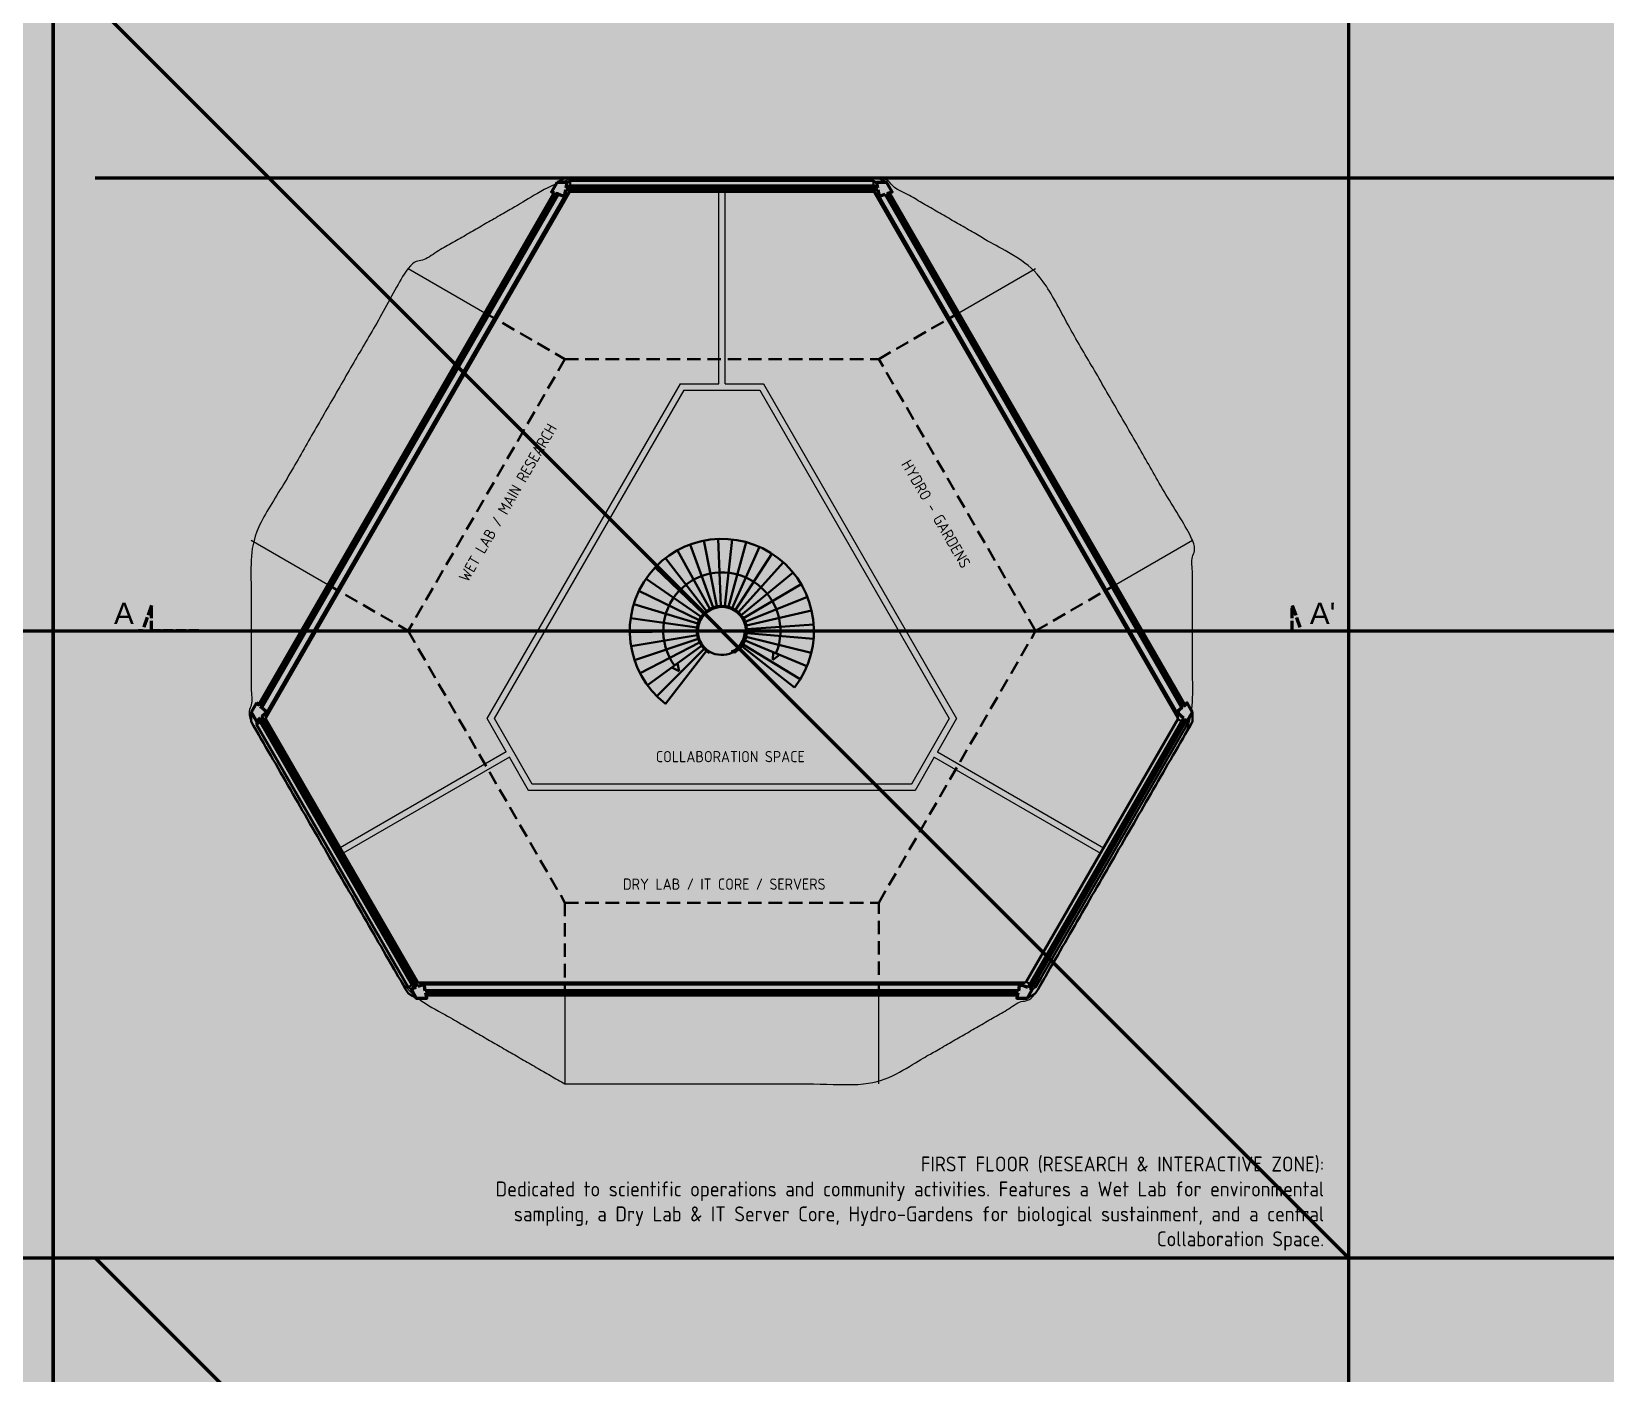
# Model space of a CAD drawing. Header units: millimetres. Extents: x 401 to 30661, y 2016 to 22119.
# Drawn here: x 18500 to 22184, y 8877 to 12017 of the extents above; entities that cross this region are included whole.
import ezdxf

# ---------------------------------------------------------------- set-up
doc = ezdxf.new("R2010")
doc.units = ezdxf.units.MM
doc.linetypes.add('ACAD_ISO04W100', pattern=[30, 24, -3, 0, -3])
doc.linetypes.add('HIDDEN2', pattern=[4.7625, 3.175, -1.5875])
for name, color, linetype, lineweight, true_color in [('1ST', 51, 'Continuous', 50, 0x7debff), ('3RD', 140, 'Continuous', 25, 0x7debff), ('4TH DETAILS', 125, 'Continuous', 15, 0x39ffb0), ('TEXTS', 210, 'Continuous', 25, 0xe0f9ff)]:
    doc.layers.add(name, color=color, linetype=linetype, lineweight=lineweight, true_color=true_color)
doc.layers.add('BACKGROUND', color=7, linetype='Continuous', true_color=0x000000)
for name, color, linetype, lineweight, true_color, transparency in [('GLOW-CYAN', 7, 'Continuous', 100, 0x7debff, 0.8), ('GLOW-CYAN-2', 7, 'Continuous', 50, 0x7debff, 0.8), ('GLOW-EMERALD-2', 7, 'Continuous', 30, 0x39ffb0, 0.8), ('hatch', 253, 'Continuous', 9, 0x7debff, 0.55)]:
    doc.layers.add(name, color=color, linetype=linetype, lineweight=lineweight, true_color=true_color, transparency=transparency)
doc.layers.add('LAYOUT', color=83, linetype='Continuous', lineweight=50, true_color=0x7debff, plot=False)
doc.styles.get("Standard").update_dxf_attribs({"font": 'arial.ttf'})

msp = doc.modelspace()

# ---------------------------------------------------------------- hatches: boundary and pattern name
at = {"layer": 'BACKGROUND'}
h = msp.add_hatch(color=256, dxfattribs=at)
h.dxf.hatch_style = 1
h.paths.add_polyline_path([(400.723, 2015.745), (30660.634, 2015.745), (30660.634, 22119.328), (400.723, 22119.328)])
at = {"layer": 'hatch'}
h = msp.add_hatch(color=256, dxfattribs=at)
h.dxf.hatch_style = 1
h.paths.add_polyline_path([(21205.159, 10446.045), (21195.978, 10438.095), (20502.912, 11638.521), (20514.387, 11642.496), (20502.176, 11663.647), (20477.753, 11663.647), (20480.048, 11651.721), (19751.417, 11651.721), (19753.712, 11663.647), (19729.289, 11663.647), (19717.078, 11642.496), (19723.239, 11640.362), (19031.235, 10441.776), (19026.306, 10446.045), (19014.095, 10424.894), (19026.306, 10403.743), (19035.487, 10411.694), (19399.802, 9780.681), (19388.327, 9776.705), (19390.923, 9772.209), (19400.538, 9755.555), (19424.961, 9755.555), (19422.666, 9767.48), (20808.799, 9767.48), (20806.504, 9755.555), (20830.927, 9755.555), (20843.138, 9776.705), (20836.253, 9779.091), (21199.65, 10408.514), (21205.159, 10403.743), (21217.37, 10424.894)])
h.paths.add_polyline_path([(21192.306, 10434.914), (21183.126, 10426.964), (21184.321, 10424.894), (21183.126, 10422.824), (21195.978, 10411.694), (20831.663, 9780.681), (20815.597, 9786.246), (20814.402, 9784.176), (20812.012, 9784.176), (20809.717, 9772.251), (19421.748, 9772.251), (19419.453, 9784.176), (19417.063, 9784.176), (19415.868, 9786.246), (19404.393, 9782.271), (19039.159, 10414.874), (19048.339, 10422.824), (19047.144, 10424.894), (19048.339, 10426.964), (19035.487, 10438.095), (19728.553, 11638.521), (19744.619, 11632.956), (19745.814, 11635.025), (19748.204, 11635.025), (19750.499, 11646.951), (20480.966, 11646.951), (20483.261, 11635.025), (20485.651, 11635.025), (20486.846, 11632.956), (20498.322, 11636.931)], flags=16)
h = msp.add_hatch(color=256, dxfattribs=at)
h.dxf.hatch_style = 1
h.paths.add_polyline_path([(20016.069, 10520.453), (20011.63, 10538.549), (19998.349, 10528.855)])
h.paths.add_polyline_path([(20250.332, 10558.7), (20235.607, 10564.815), (20235.112, 10546.996)])

# ---------------------------------------------------------------- linework, layer by layer
at = {"layer": '1ST', "lineweight": -2}
for p, q in [((19753.712, 11663.647), (19729.289, 11663.647)), ((19748.204, 11635.025), (19750.499, 11646.951)), ((19750.499, 11646.951), (20480.966, 11646.951)), ((19751.417, 11651.721), (19753.712, 11663.647)), ((20480.048, 11651.721), (19751.417, 11651.721)), ((20477.753, 11663.647), (20480.048, 11651.721)), ((20480.966, 11646.951), (20483.261, 11635.025)), ((19745.814, 11635.025), (19748.204, 11635.025)), ((20483.261, 11635.025), (20485.651, 11635.025)), ((21195.978, 10438.095), (20502.912, 11638.521)), ((19026.306, 10446.045), (19014.095, 10424.894)), ((19014.095, 10424.894), (19026.306, 10403.743)), ((19026.306, 10403.743), (19035.487, 10411.694)), ((19035.487, 10411.694), (19399.802, 9780.681)), ((19404.393, 9782.271), (19039.159, 10414.874)), ((21195.978, 10411.694), (20831.663, 9780.681)), ((20836.253, 9779.091), (21199.65, 10408.514)), ((21183.126, 10422.824), (21195.978, 10411.694)), ((21199.65, 10408.514), (21205.159, 10403.743)), ((21205.159, 10403.743), (21217.37, 10424.894)), ((19415.868, 9786.246), (19404.393, 9782.271)), ((19417.063, 9784.176), (19415.868, 9786.246)), ((19419.453, 9784.176), (19417.063, 9784.176)), ((19421.748, 9772.251), (19419.453, 9784.176)), ((20809.717, 9772.251), (19421.748, 9772.251)), ((19422.666, 9767.48), (20808.799, 9767.48)), ((20831.663, 9780.681), (20815.597, 9786.246))]:
    msp.add_line(p, q, dxfattribs=at)
at = {"layer": '1ST', "linetype": 'ACAD_ISO04W100'}
for p, q in [((18891.93, 10614.575), (18780.574, 10614.575)), ((21339.656, 10614.575), (21451.012, 10614.575))]:
    msp.add_line(p, q, dxfattribs=at)
at = {"layer": '1ST', "lineweight": -2}
for points in [[(19729.289, 11663.647), (19717.078, 11642.496), (19723.239, 11640.362)], [(20502.912, 11638.521), (20514.387, 11642.496), (20502.176, 11663.647), (20477.753, 11663.647)], [(19723.239, 11640.362), (19031.235, 10441.776), (19026.306, 10446.045)], [(19733.143, 11636.931), (19728.553, 11638.521), (19035.487, 10438.095)], [(19728.553, 11638.521), (19744.619, 11632.956), (19745.814, 11635.025)], [(20485.651, 11635.025), (20486.846, 11632.956), (20498.322, 11636.931)], [(20498.322, 11636.931), (21192.306, 10434.914), (21183.126, 10426.964), (21184.321, 10424.894), (21183.126, 10422.824)], [(19047.144, 10424.894), (19048.339, 10426.964), (19035.487, 10438.095)], [(21217.37, 10424.894), (21205.159, 10446.045), (21195.978, 10438.095)], [(19039.159, 10414.874), (19048.339, 10422.824), (19047.144, 10424.894)], [(19399.802, 9780.681), (19388.327, 9776.705), (19390.923, 9772.209)], [(19390.923, 9772.209), (19400.538, 9755.555), (19424.961, 9755.555), (19422.666, 9767.48)], [(20808.799, 9767.48), (20806.504, 9755.555), (20830.927, 9755.555)], [(20815.597, 9786.246), (20814.402, 9784.176), (20812.012, 9784.176), (20809.717, 9772.251)], [(20830.927, 9755.555), (20843.138, 9776.705), (20836.253, 9779.091)]]:
    msp.add_lwpolyline(points, dxfattribs=at)
at = {"layer": '1ST', "linetype": 'ACAD_ISO04W100'}
for points in [[(18780.574, 10614.575), (18780.574, 10674.251), (18759.891, 10614.575), (18749.989, 10614.575)], [(21451.012, 10614.575), (21451.012, 10674.251), (21471.695, 10614.575), (21481.597, 10614.575)]]:
    msp.add_lwpolyline(points, dxfattribs=at)
at = {"layer": '3RD', "lineweight": -2}
for p, q in [((19760.731, 11642.258), (19748.204, 11635.025)), ((19760.731, 11657.099), (19751.417, 11651.721)), ((19753.712, 11663.647), (19760.731, 11667.699)), ((19760.731, 11657.099), (19760.731, 11667.699)), ((19760.731, 11667.699), (20470.734, 11667.699)), ((20470.734, 11657.099), (19760.731, 11657.099)), ((19760.731, 11642.258), (19760.731, 11646.951)), ((20470.734, 11642.258), (19760.731, 11642.258)), ((20470.734, 11667.699), (20477.753, 11663.647)), ((20470.734, 11657.099), (20470.734, 11667.699)), ((20480.048, 11651.721), (20470.734, 11657.099)), ((20470.734, 11642.258), (20470.734, 11646.951)), ((20483.261, 11635.025), (20470.734, 11642.258)), ((19039.159, 10434.914), (19733.143, 11636.931)), ((19759.535, 11641.568), (19048.339, 10411.116)), ((19048.339, 10420.519), (19750.2, 11636.178)), ((19744.619, 11632.956), (19748.204, 11635.025)), ((21183.126, 10411.118), (20473.124, 11640.878)), ((20481.265, 11636.178), (21183.126, 10420.519)), ((20483.261, 11635.025), (20486.846, 11632.956)), ((21200.23, 10441.776), (20508.226, 11640.362)), ((19048.339, 10426.964), (19048.339, 10408.359)), ((21183.126, 10408.359), (21183.126, 10426.964)), ((19026.306, 10395.638), (19026.306, 10403.743)), ((19035.487, 10400.938), (19026.306, 10395.638)), ((19381.308, 9780.758), (19026.306, 10395.638)), ((19035.487, 10400.938), (19035.487, 10411.694)), ((19390.488, 9786.058), (19035.487, 10400.938)), ((19048.339, 10408.359), (19044.275, 10406.012)), ((19048.339, 10408.359), (19403.34, 9793.479)), ((20828.125, 9793.479), (21183.126, 10408.359)), ((20844.649, 9783.938), (21199.65, 10398.818)), ((21205.159, 10395.638), (20862.369, 9801.909)), ((21183.126, 10408.359), (21191.321, 10403.627)), ((21199.65, 10398.818), (21199.65, 10408.514)), ((21199.65, 10398.818), (21205.159, 10395.638)), ((21205.159, 10403.743), (21205.159, 10395.638)), ((20862.369, 9801.909), (20850.157, 9780.758)), ((19390.488, 9786.058), (19381.308, 9780.758)), ((19388.327, 9776.705), (19381.308, 9780.758)), ((19399.802, 9780.681), (19390.488, 9786.058)), ((19403.34, 9793.479), (19399.276, 9791.132)), ((19403.34, 9793.479), (19404.535, 9792.789)), ((19404.535, 9792.789), (19415.868, 9786.246)), ((19405.73, 9792.099), (20825.735, 9792.099)), ((20817.594, 9787.399), (19413.871, 9787.399)), ((19419.453, 9784.176), (19415.868, 9786.246)), ((20815.597, 9786.246), (20812.012, 9784.176)), ((20815.597, 9786.246), (20828.125, 9793.479)), ((20828.125, 9793.479), (20836.32, 9788.747)), ((20836.253, 9779.091), (20844.649, 9783.938)), ((20850.157, 9780.758), (20843.138, 9776.705)), ((20844.649, 9783.938), (20850.157, 9780.758)), ((19423.729, 9761.957), (20807.736, 9761.957))]:
    msp.add_line(p, q, dxfattribs=at)
at = {"layer": '3RD', "linetype": 'Continuous'}
for p, q in [((20011.701, 10803.251), (20087.404, 10666.032)), ((20095.649, 10669.783), (20041.932, 10817.006)), ((20104.373, 10672.223), (20073.918, 10825.952)), ((20106.899, 10829.877), (20113.367, 10673.293)), ((20140.091, 10828.686), (20122.42, 10672.969)), ((20131.315, 10671.257), (20172.705, 10822.409)), ((20139.841, 10668.198), (20203.968, 10811.194)), ((20147.796, 10663.866), (20233.136, 10795.308)), ((19959.316, 10762.727), (20073.118, 10654.98)), ((19983.942, 10785.014), (20079.834, 10661.058)), ((20154.99, 10658.362), (20259.517, 10775.129)), ((20067.415, 10647.942), (19938.408, 10736.921)), ((20161.254, 10651.818), (20282.483, 10751.135)), ((20301.488, 10723.897), (20166.437, 10644.39)), ((20062.862, 10640.111), (19921.713, 10708.208)), ((20170.418, 10636.253), (20316.083, 10694.062)), ((20059.567, 10631.673), (19909.63, 10677.271)), ((20173.1, 10627.601), (20325.919, 10662.339)), ((19900.326, 10611.698), (20057.029, 10613.79)), ((20057.607, 10622.83), (19902.444, 10644.844)), ((20174.421, 10618.64), (20330.763, 10629.48)), ((20057.848, 10604.769), (19903.328, 10578.62)), ((19911.377, 10546.397), (20060.043, 10595.981)), ((20063.563, 10587.634), (19924.282, 10515.793)), ((20068.323, 10579.928), (19941.737, 10487.536)), ((20165.546, 10583.295), (20163.349, 10580.046)), ((20299.325, 10501.658), (20165.546, 10583.295)), ((20299.325, 10501.658), (20165.546, 10583.295)), ((20170.068, 10592.034), (20314.799, 10531.926)), ((20172.887, 10600.642), (20325.136, 10563.49)), ((20330.5, 10596.268), (20174.35, 10609.582)), ((19963.327, 10462.298), (20074.211, 10573.044))]:
    msp.add_line(p, q, dxfattribs=at)
at = {"layer": '3RD', "linetype": 'HIDDEN2', "lineweight": -2, "ltscale": 10}
for p, q in [((19193.638, 10723.066), (19381.347, 10614.708)), ((19381.347, 10614.708), (19748.565, 9978.668)), ((19748.565, 9978.668), (19748.565, 9761.957))]:
    msp.add_line(p, q, dxfattribs=at)
at = {"layer": '3RD'}
for p, q in [((20169.427, 10614.392), (20171.95, 10614.377)), ((20087.926, 10565.82), (20086.619, 10563.558)), ((20138.721, 10566.187), (20139.838, 10563.826)), ((20145.195, 10563.689), (20143.889, 10565.951))]:
    msp.add_line(p, q, dxfattribs=at)
at = {"layer": '3RD', "linetype": 'HIDDEN2', "lineweight": -2, "ltscale": 10}
for points in [[(19560.843, 11359.084), (19748.545, 11250.715), (20483.001, 11250.749), (20670.627, 11359.075)], [(19748.545, 11250.715), (19381.389, 10614.684)], [(20850.219, 10614.708), (20483.001, 11250.749)], [(20483.001, 9761.957), (20483.001, 9978.668), (20850.219, 10614.708), (21037.845, 10723.034)], [(19748.565, 9978.668), (20483.001, 9978.668)]]:
    msp.add_lwpolyline(points, dxfattribs=at)
at = {"layer": '3RD'}
for points in [[(20286.156, 10482.625), (20162.331, 10578.686)], [(20079.666, 10568.221), (19983.579, 10444.362)], [(20016.069, 10520.453), (20011.63, 10538.549)], [(20235.112, 10546.996), (20235.607, 10564.815)], [(20235.112, 10546.996), (20250.332, 10558.7)], [(20016.069, 10520.453), (19998.349, 10528.855)]]:
    msp.add_lwpolyline(points, dxfattribs=at)
for centre, radius, start, end in [((20115.793, 10614.575), 215.486, 322.241611, 232.16137), ((20115.793, 10614.575), 137.127, 337.446698, 216.124545), ((20115.793, 10614.575), 58.769, 300.019763, 240.23704), ((20115.793, 10614.575), 56.157, 295.351264, 240.24848), ((20115.723, 10614.719), 53.705, 295.355045, 359.651323), ((20115.793, 10614.79), 56.344, 240.35702, 295.257619)]:
    msp.add_arc(centre, radius, start, end, dxfattribs=at)
at = {"layer": '3RD', "lineweight": -2}
for points in [[(19729.289, 11663.647), (19748.52, 11674.75)], [(20482.945, 11674.75), (19748.52, 11674.75)], [(20482.945, 11674.75), (20502.176, 11663.647)], [(19014.095, 10402.688), (19014.095, 10424.894)], [(19014.095, 10402.688), (19381.308, 9766.658)], [(21217.37, 10402.688), (20850.157, 9766.658)], [(21217.37, 10402.688), (21217.37, 10424.894)], [(19381.308, 9766.658), (19400.538, 9755.555)], [(20830.927, 9755.555), (20850.157, 9766.658)]]:
    msp.add_open_spline(points, degree=1, dxfattribs=at)
at = {"layer": '4TH DETAILS'}
for p, q in [((20108.561, 11193.002), (20108.561, 11642.258)), ((20123.553, 11193.002), (20123.553, 11642.258)), ((19611.195, 10331.976), (19222.093, 10107.411)), ((19618.691, 10318.993), (19229.587, 10094.427)), ((20612.812, 10319.059), (21001.877, 10094.427)), ((20620.308, 10332.041), (21009.373, 10107.41))]:
    msp.add_line(p, q, dxfattribs=at)
at = {"layer": '4TH DETAILS', "lineweight": -2, "ltscale": 10}
for p, q in [((19014.129, 10826.689), (19193.638, 10723.066)), ((19748.565, 9761.957), (19748.565, 9554.641))]:
    msp.add_line(p, q, dxfattribs=at)
for points in [[(19381.308, 11462.739), (19560.843, 11359.084)], [(20670.627, 11359.075), (20850.219, 11462.762)], [(21037.845, 10723.034), (21217.437, 10826.722)], [(20483.001, 9554.68), (20483.001, 9761.957)]]:
    msp.add_lwpolyline(points, dxfattribs=at)
at = {"layer": '4TH DETAILS'}
for points in [[(19611.195, 10331.976), (19566.372, 10409.612), (20019.168, 11193.002), (20108.561, 11193.002)], [(20123.553, 11193.002), (20212.949, 11193.002), (20665.166, 10409.739), (20620.308, 10332.041)], [(20612.812, 10319.059), (20567.954, 10241.361), (19663.514, 10241.357), (19618.691, 10318.993)]]:
    msp.add_lwpolyline(points, dxfattribs=at)
msp.add_lwpolyline([(20559.298, 10256.353), (19672.17, 10256.348), (19583.685, 10409.608), (20027.818, 11178.011), (20204.293, 11178.011), (20647.856, 10409.739)], close=True, dxfattribs=at)
at = {"layer": '4TH DETAILS', "lineweight": -2, "ltscale": 10}
msp.add_open_spline([(19748.52, 9554.647), (19381.308, 9766.658), (19014.095, 10402.688), (19014.095, 10826.709), (19381.308, 11462.739), (19748.52, 11674.75), (20482.945, 11674.75), (20850.157, 11462.739), (21217.37, 10826.709), (21217.37, 10402.688), (20850.157, 9766.658), (20482.945, 9554.647), (19748.52, 9554.647)], degree=1, dxfattribs=at)
at = {"layer": 'GLOW-CYAN'}
for p, q in [((21582.46, 15014.575), (21582.46, 6214.575)), ((18649.126, 12081.241), (21582.46, 9147.908)), ((18649.126, 11674.75), (27449.126, 11674.75)), ((19753.712, 11663.647), (19729.289, 11663.647)), ((19748.204, 11635.025), (19750.499, 11646.951)), ((19750.499, 11646.951), (20480.966, 11646.951)), ((19751.417, 11651.721), (19753.712, 11663.647)), ((20480.048, 11651.721), (19751.417, 11651.721)), ((20477.753, 11663.647), (20480.048, 11651.721)), ((20480.966, 11646.951), (20483.261, 11635.025)), ((19745.814, 11635.025), (19748.204, 11635.025)), ((20483.261, 11635.025), (20485.651, 11635.025)), ((21195.978, 10438.095), (20502.912, 11638.521)), ((9550.723, 10614.575), (27449.126, 10614.575)), ((19026.306, 10446.045), (19014.095, 10424.894)), ((19014.095, 10424.894), (19026.306, 10403.743)), ((19026.306, 10403.743), (19035.487, 10411.694)), ((19035.487, 10411.694), (19399.802, 9780.681)), ((19404.393, 9782.271), (19039.159, 10414.874)), ((21195.978, 10411.694), (20831.663, 9780.681)), ((20836.253, 9779.091), (21199.65, 10408.514)), ((21183.126, 10422.824), (21195.978, 10411.694)), ((21199.65, 10408.514), (21205.159, 10403.743)), ((21205.159, 10403.743), (21217.37, 10424.894)), ((19415.868, 9786.246), (19404.393, 9782.271)), ((19417.063, 9784.176), (19415.868, 9786.246)), ((19419.453, 9784.176), (19417.063, 9784.176)), ((19421.748, 9772.251), (19419.453, 9784.176)), ((20809.717, 9772.251), (19421.748, 9772.251)), ((19422.666, 9767.48), (20808.799, 9767.48)), ((20831.663, 9780.681), (20815.597, 9786.246)), ((18449.126, 9147.908), (27449.126, 9147.908)), ((18649.126, 9147.908), (21582.46, 6214.575))]:
    msp.add_line(p, q, dxfattribs=at)
at = {"layer": 'GLOW-CYAN', "linetype": 'ACAD_ISO04W100'}
for p, q in [((18891.93, 10614.575), (18780.574, 10614.575)), ((21339.656, 10614.575), (21451.012, 10614.575))]:
    msp.add_line(p, q, dxfattribs=at)
at = {"layer": 'GLOW-CYAN'}
for points in [[(18550.723, 15115.853), (9550.723, 15115.853), (9550.723, 6115.853), (18550.723, 6115.853)], [(27550.723, 15115.853), (18550.723, 15115.853), (18550.723, 6115.853), (27550.723, 6115.853)]]:
    msp.add_lwpolyline(points, close=True, dxfattribs=at)
for points in [[(19729.289, 11663.647), (19717.078, 11642.496), (19723.239, 11640.362)], [(20502.912, 11638.521), (20514.387, 11642.496), (20502.176, 11663.647), (20477.753, 11663.647)], [(19723.239, 11640.362), (19031.235, 10441.776), (19026.306, 10446.045)], [(19733.143, 11636.931), (19728.553, 11638.521), (19035.487, 10438.095)], [(19728.553, 11638.521), (19744.619, 11632.956), (19745.814, 11635.025)], [(20485.651, 11635.025), (20486.846, 11632.956), (20498.322, 11636.931)], [(20498.322, 11636.931), (21192.306, 10434.914), (21183.126, 10426.964), (21184.321, 10424.894), (21183.126, 10422.824)], [(19047.144, 10424.894), (19048.339, 10426.964), (19035.487, 10438.095)], [(21217.37, 10424.894), (21205.159, 10446.045), (21195.978, 10438.095)], [(19039.159, 10414.874), (19048.339, 10422.824), (19047.144, 10424.894)], [(19399.802, 9780.681), (19388.327, 9776.705), (19390.923, 9772.209)], [(19390.923, 9772.209), (19400.538, 9755.555), (19424.961, 9755.555), (19422.666, 9767.48)], [(20808.799, 9767.48), (20806.504, 9755.555), (20830.927, 9755.555)], [(20815.597, 9786.246), (20814.402, 9784.176), (20812.012, 9784.176), (20809.717, 9772.251)], [(20830.927, 9755.555), (20843.138, 9776.705), (20836.253, 9779.091)]]:
    msp.add_lwpolyline(points, dxfattribs=at)
at = {"layer": 'GLOW-CYAN', "linetype": 'ACAD_ISO04W100'}
for points in [[(18780.574, 10614.575), (18780.574, 10674.251), (18759.891, 10614.575), (18749.989, 10614.575)], [(21451.012, 10614.575), (21451.012, 10674.251), (21471.695, 10614.575), (21481.597, 10614.575)]]:
    msp.add_lwpolyline(points, dxfattribs=at)
at = {"layer": 'GLOW-CYAN-2'}
for p, q in [((19760.731, 11642.258), (19748.204, 11635.025)), ((19760.731, 11657.099), (19751.417, 11651.721)), ((19753.712, 11663.647), (19760.731, 11667.699)), ((19760.731, 11657.099), (19760.731, 11667.699)), ((19760.731, 11667.699), (20470.734, 11667.699)), ((20470.734, 11657.099), (19760.731, 11657.099)), ((19760.731, 11642.258), (19760.731, 11646.951)), ((20470.734, 11642.258), (19760.731, 11642.258)), ((20470.734, 11667.699), (20477.753, 11663.647)), ((20470.734, 11657.099), (20470.734, 11667.699)), ((20480.048, 11651.721), (20470.734, 11657.099)), ((20470.734, 11642.258), (20470.734, 11646.951)), ((20483.261, 11635.025), (20470.734, 11642.258)), ((19039.159, 10434.914), (19733.143, 11636.931)), ((19759.535, 11641.568), (19048.339, 10411.116)), ((19048.339, 10420.519), (19750.2, 11636.178)), ((19744.619, 11632.956), (19748.204, 11635.025)), ((21183.126, 10411.118), (20473.124, 11640.878)), ((20481.265, 11636.178), (21183.126, 10420.519)), ((20483.261, 11635.025), (20486.846, 11632.956)), ((21200.23, 10441.776), (20508.226, 11640.362)), ((20169.427, 10614.392), (20171.95, 10614.377)), ((20087.926, 10565.82), (20086.619, 10563.558)), ((20138.721, 10566.187), (20139.838, 10563.826)), ((20145.195, 10563.689), (20143.889, 10565.951)), ((19048.339, 10426.964), (19048.339, 10408.359)), ((21183.126, 10408.359), (21183.126, 10426.964)), ((19026.306, 10395.638), (19026.306, 10403.743)), ((19035.487, 10400.938), (19026.306, 10395.638)), ((19381.308, 9780.758), (19026.306, 10395.638)), ((19035.487, 10400.938), (19035.487, 10411.694)), ((19390.488, 9786.058), (19035.487, 10400.938)), ((19048.339, 10408.359), (19044.275, 10406.012)), ((19048.339, 10408.359), (19403.34, 9793.479)), ((20828.125, 9793.479), (21183.126, 10408.359)), ((20844.649, 9783.938), (21199.65, 10398.818)), ((21205.159, 10395.638), (20862.369, 9801.909)), ((21183.126, 10408.359), (21191.321, 10403.627)), ((21199.65, 10398.818), (21199.65, 10408.514)), ((21199.65, 10398.818), (21205.159, 10395.638)), ((21205.159, 10403.743), (21205.159, 10395.638)), ((20862.369, 9801.909), (20850.157, 9780.758)), ((19390.488, 9786.058), (19381.308, 9780.758)), ((19388.327, 9776.705), (19381.308, 9780.758)), ((19399.802, 9780.681), (19390.488, 9786.058)), ((19403.34, 9793.479), (19399.276, 9791.132)), ((19403.34, 9793.479), (19404.535, 9792.789)), ((19404.535, 9792.789), (19415.868, 9786.246)), ((19405.73, 9792.099), (20825.735, 9792.099)), ((20817.594, 9787.399), (19413.871, 9787.399)), ((19419.453, 9784.176), (19415.868, 9786.246)), ((20815.597, 9786.246), (20812.012, 9784.176)), ((20815.597, 9786.246), (20828.125, 9793.479)), ((20828.125, 9793.479), (20836.32, 9788.747)), ((20836.253, 9779.091), (20844.649, 9783.938)), ((20850.157, 9780.758), (20843.138, 9776.705)), ((20844.649, 9783.938), (20850.157, 9780.758)), ((19423.729, 9761.957), (20807.736, 9761.957))]:
    msp.add_line(p, q, dxfattribs=at)
at = {"layer": 'GLOW-CYAN-2', "linetype": 'Continuous'}
for p, q in [((20011.701, 10803.251), (20087.404, 10666.032)), ((20095.649, 10669.783), (20041.932, 10817.006)), ((20104.373, 10672.223), (20073.918, 10825.952)), ((20106.899, 10829.877), (20113.367, 10673.293)), ((20140.091, 10828.686), (20122.42, 10672.969)), ((20131.315, 10671.257), (20172.705, 10822.409)), ((20139.841, 10668.198), (20203.968, 10811.194)), ((20147.796, 10663.866), (20233.136, 10795.308)), ((19959.316, 10762.727), (20073.118, 10654.98)), ((19983.942, 10785.014), (20079.834, 10661.058)), ((20154.99, 10658.362), (20259.517, 10775.129)), ((20067.415, 10647.942), (19938.408, 10736.921)), ((20161.254, 10651.818), (20282.483, 10751.135)), ((20301.488, 10723.897), (20166.437, 10644.39)), ((20062.862, 10640.111), (19921.713, 10708.208)), ((20170.418, 10636.253), (20316.083, 10694.062)), ((20059.567, 10631.673), (19909.63, 10677.271)), ((20173.1, 10627.601), (20325.919, 10662.339)), ((19900.326, 10611.698), (20057.029, 10613.79)), ((20057.607, 10622.83), (19902.444, 10644.844)), ((20174.421, 10618.64), (20330.763, 10629.48)), ((20057.848, 10604.769), (19903.328, 10578.62)), ((19911.377, 10546.397), (20060.043, 10595.981)), ((20063.563, 10587.634), (19924.282, 10515.793)), ((20068.323, 10579.928), (19941.737, 10487.536)), ((20165.546, 10583.295), (20163.349, 10580.046)), ((20299.325, 10501.658), (20165.546, 10583.295)), ((20299.325, 10501.658), (20165.546, 10583.295)), ((20170.068, 10592.034), (20314.799, 10531.926)), ((20172.887, 10600.642), (20325.136, 10563.49)), ((20330.5, 10596.268), (20174.35, 10609.582)), ((19963.327, 10462.298), (20074.211, 10573.044))]:
    msp.add_line(p, q, dxfattribs=at)
at = {"layer": 'GLOW-CYAN-2', "linetype": 'HIDDEN2', "ltscale": 10}
for p, q in [((19193.638, 10723.066), (19381.347, 10614.708)), ((19381.347, 10614.708), (19748.565, 9978.668)), ((19748.565, 9978.668), (19748.565, 9761.957))]:
    msp.add_line(p, q, dxfattribs=at)
for points in [[(19560.843, 11359.084), (19748.545, 11250.715), (20483.001, 11250.749), (20670.627, 11359.075)], [(19748.545, 11250.715), (19381.389, 10614.684)], [(20850.219, 10614.708), (20483.001, 11250.749)], [(20483.001, 9761.957), (20483.001, 9978.668), (20850.219, 10614.708), (21037.845, 10723.034)], [(19748.565, 9978.668), (20483.001, 9978.668)]]:
    msp.add_lwpolyline(points, dxfattribs=at)
at = {"layer": 'GLOW-CYAN-2'}
for points in [[(20286.156, 10482.625), (20162.331, 10578.686)], [(20079.666, 10568.221), (19983.579, 10444.362)], [(20016.069, 10520.453), (20011.63, 10538.549)], [(20235.112, 10546.996), (20235.607, 10564.815)], [(20235.112, 10546.996), (20250.332, 10558.7)], [(20016.069, 10520.453), (19998.349, 10528.855)]]:
    msp.add_lwpolyline(points, dxfattribs=at)
for centre, radius, start, end in [((20115.793, 10614.575), 215.486, 322.241611, 232.16137), ((20115.793, 10614.575), 137.127, 337.446698, 216.124545), ((20115.793, 10614.575), 58.769, 300.019763, 240.23704), ((20115.793, 10614.575), 56.157, 295.351264, 240.24848), ((20115.723, 10614.719), 53.705, 295.355045, 359.651323), ((20115.793, 10614.79), 56.344, 240.35702, 295.257619)]:
    msp.add_arc(centre, radius, start, end, dxfattribs=at)
for points in [[(19729.289, 11663.647), (19748.52, 11674.75)], [(20482.945, 11674.75), (19748.52, 11674.75)], [(20482.945, 11674.75), (20502.176, 11663.647)], [(19014.095, 10402.688), (19014.095, 10424.894)], [(19014.095, 10402.688), (19381.308, 9766.658)], [(21217.37, 10402.688), (20850.157, 9766.658)], [(21217.37, 10402.688), (21217.37, 10424.894)], [(19381.308, 9766.658), (19400.538, 9755.555)], [(20830.927, 9755.555), (20850.157, 9766.658)]]:
    msp.add_open_spline(points, degree=1, dxfattribs=at)
at = {"layer": 'GLOW-EMERALD-2'}
for p, q in [((20108.561, 11193.002), (20108.561, 11642.258)), ((20123.553, 11193.002), (20123.553, 11642.258)), ((19611.195, 10331.976), (19222.093, 10107.411)), ((19618.691, 10318.993), (19229.587, 10094.427)), ((20612.812, 10319.059), (21001.877, 10094.427)), ((20620.308, 10332.041), (21009.373, 10107.41))]:
    msp.add_line(p, q, dxfattribs=at)
at = {"layer": 'GLOW-EMERALD-2', "ltscale": 10}
for p, q in [((19014.129, 10826.689), (19193.638, 10723.066)), ((19748.565, 9761.957), (19748.565, 9554.641))]:
    msp.add_line(p, q, dxfattribs=at)
for points in [[(19381.308, 11462.739), (19560.843, 11359.084)], [(20670.627, 11359.075), (20850.219, 11462.762)], [(21037.845, 10723.034), (21217.437, 10826.722)], [(20483.001, 9554.68), (20483.001, 9761.957)]]:
    msp.add_lwpolyline(points, dxfattribs=at)
at = {"layer": 'GLOW-EMERALD-2'}
for points in [[(19611.195, 10331.976), (19566.372, 10409.612), (20019.168, 11193.002), (20108.561, 11193.002)], [(20123.553, 11193.002), (20212.949, 11193.002), (20665.166, 10409.739), (20620.308, 10332.041)], [(20612.812, 10319.059), (20567.954, 10241.361), (19663.514, 10241.357), (19618.691, 10318.993)]]:
    msp.add_lwpolyline(points, dxfattribs=at)
msp.add_lwpolyline([(20559.298, 10256.353), (19672.17, 10256.348), (19583.685, 10409.608), (20027.818, 11178.011), (20204.293, 11178.011), (20647.856, 10409.739)], close=True, dxfattribs=at)
at = {"layer": 'GLOW-EMERALD-2', "ltscale": 10}
msp.add_open_spline([(19748.52, 9554.647), (19381.308, 9766.658), (19014.095, 10402.688), (19014.095, 10826.709), (19381.308, 11462.739), (19748.52, 11674.75), (20482.945, 11674.75), (20850.157, 11462.739), (21217.37, 10826.709), (21217.37, 10402.688), (20850.157, 9766.658), (20482.945, 9554.647), (19748.52, 9554.647)], degree=1, dxfattribs=at)
at = {"layer": 'LAYOUT'}
for p, q in [((21582.46, 15014.575), (21582.46, 6214.575)), ((18649.126, 12081.241), (21582.46, 9147.908)), ((18649.126, 11674.75), (27449.126, 11674.75)), ((9550.723, 10614.575), (27449.126, 10614.575)), ((18449.126, 9147.908), (27449.126, 9147.908)), ((18649.126, 9147.908), (21582.46, 6214.575))]:
    msp.add_line(p, q, dxfattribs=at)
for points in [[(18550.723, 15115.853), (9550.723, 15115.853), (9550.723, 6115.853), (18550.723, 6115.853)], [(27550.723, 15115.853), (18550.723, 15115.853), (18550.723, 6115.853), (27550.723, 6115.853)]]:
    msp.add_lwpolyline(points, close=True, dxfattribs=at)

# ---------------------------------------------------------------- texts
at = {"layer": '1ST', "linetype": 'ACAD_ISO04W100', "char_height": 50, "width": 1251.3724}
for s, insert, attachment_point in [('A', (18739.55, 10680.496), 3), ("A'", (21491.895, 10680.496), 1)]:
    msp.add_mtext(s, dxfattribs=dict(at, insert=insert, attachment_point=attachment_point))
at = {"layer": 'TEXTS', "char_height": 26.23493, "width": 10202.70249, "attachment_point": 1}
for s, insert, rotation in [('{\\fISOCP_IV50|b0|i0|c0|p2;WET LAB / MAIN RESEARCH}', (19498.67, 10739.893), 60), ('{\\fISOCP_IV50|b0|i0|c0|p2;HYDRO - GARDENS}', (20557.494, 11018.405), 300)]:
    msp.add_mtext(s, dxfattribs=dict(at, insert=insert, rotation=rotation))
at = {"layer": 'TEXTS', "attachment_point": 1}
for s, insert, char_height, width in [('{\\fISOCP_IV50|b0|i0|c0|p2;COLLABORATION SPACE}', (19961.511, 10333.663), 26.23493, 10202.70249), ('{\\fISOCP_IV50|b0|i0|c0|p2;DRY LAB / IT CORE / SERVERS}', (19884.336, 10035.376), 26.23493, 10202.70249), ('\\P\\pxqr;{\\fISOCP_IV50|b1|i0|c0|p2;FIRST FLOOR (RESEARCH & INTERACTIVE ZONE):\\P\\fISOCP_IV50|b0|i0|c0|p2;  Dedicated to scientific operations and community activities. Features a Wet Lab for environmental \\P  sampling, a Dry Lab & IT Server Core, Hydro-Gardens for biological sustainment, and a central \\P  Collaboration Space.}', (18628.055, 9443.069), 35, 2897.39385)]:
    msp.add_mtext(s, dxfattribs=dict(at, insert=insert, char_height=char_height, width=width))

doc.saveas('drawing.dxf')
